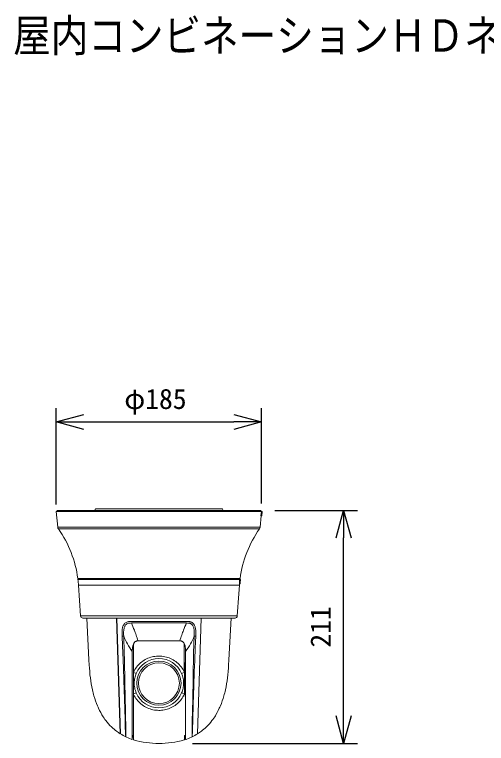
# Model space of a CAD drawing. Units: millimetres, scale not verified. Extents: x -62 to 62, y -116 to 117.
# Drawn here: x -35.4 to 7.3, y 50.8 to 116.7 of the extents above; entities that cross this region are included whole.
import ezdxf
from ezdxf.enums import TextEntityAlignment as Align

# ---------------------------------------------------------------- set-up
doc = ezdxf.new("R2010")
doc.units = ezdxf.units.MM
doc.header["$LTSCALE"] = 0.125
for name, color, linetype in [('0-0_0', 7, 'Continuous'), ('0-2_MOJI1', 7, 'Continuous'), ('0-5_SUNPO', 7, 'Continuous')]:
    doc.layers.add(name, color=color, linetype=linetype)
doc.layers.add('0-4_GAIKEI', color=1, linetype='Continuous', lineweight=18)
doc.styles.add('ＭＳ ゴシック', font='')
doc.styles.get('ＭＳ ゴシック').set_extended_font_data('MS Gothic')

# ---------------------------------------------------------------- blocks, each defined once
blk = doc.blocks.new('_Open30')
at = {"layer": '0-0_0'}
blk.add_line((0, 0), (-1, 0), dxfattribs=at)
blk.add_lwpolyline([(-1, 0.26795), (0, 0), (-1, -0.26795)], dxfattribs=at)
blk = doc.blocks.new('D1')
at = {"layer": '0-5_SUNPO'}
for p, q in [((52.6851, 193.3582), (60.1587, 193.3582)), ((58.9087, 174.7581), (58.9087, 190.8582)), ((45.2298, 172.2581), (60.1587, 172.2581))]:
    blk.add_line(p, q, dxfattribs=at)
at = {"layer": '0-5_SUNPO', "xscale": 2.5, "yscale": 2.5}
for p, rotation in [((58.9087, 193.3582), 90), ((58.9087, 172.2581), 270)]:
    blk.add_blockref('_Open30', p, dxfattribs=dict(at, rotation=rotation))
at = {"layer": '0-5_SUNPO', "style": 'ＭＳ ゴシック'}
blk.add_text('211', height=1.833, rotation=90, dxfattribs=at).set_placement((58.2837, 180.9331), align=Align.BOTTOM_LEFT)
blk = doc.blocks.new('D2')
at = {"layer": '0-5_SUNPO'}
for p, q in [((32.903, 193.8826), (32.903, 202.6082)), ((51.4604, 193.9832), (51.4604, 202.6082)), ((35.403, 201.3582), (48.9604, 201.3582))]:
    blk.add_line(p, q, dxfattribs=at)
at = {"layer": '0-5_SUNPO', "xscale": 2.5, "yscale": 2.5, "rotation": 180}
blk.add_blockref('_Open30', (32.903, 201.3582), dxfattribs=at)
at = {"layer": '0-5_SUNPO', "xscale": 2.5, "yscale": 2.5}
blk.add_blockref('_Open30', (51.4604, 201.3582), dxfattribs=at)
at = {"layer": '0-5_SUNPO', "style": 'ＭＳ ゴシック'}
blk.add_text('φ185', height=1.833, dxfattribs=at).set_placement((39.0567, 201.9832), align=Align.BOTTOM_LEFT)

msp = doc.modelspace()

# ---------------------------------------------------------------- linework, layer by layer
at = {"layer": '0-4_GAIKEI'}
for p, q in [((-28.038, 71.9888), (-16.58, 71.9888)), ((-31.5863, 71.7576), (-13.0317, 71.7576)), ((-18.2526, 71.8581), (-18.2526, 71.8682)), ((-31.4632, 70.3306), (-13.1548, 70.3306)), ((-31.4094, 70.1849), (-13.2086, 70.1849)), ((-29.6528, 65.6766), (-14.9652, 65.6766)), ((-29.6065, 65.6264), (-15.0115, 65.6264)), ((-29.5939, 65.0813), (-15.0242, 65.0813)), ((-29.398, 62.2962), (-15.22, 62.2962)), ((-26.1376, 62.1091), (-25.8083, 51.6302)), ((-25.7985, 51.6352), (-26.1277, 62.1091)), ((-18.8195, 51.6352), (-18.4904, 62.1091)), ((-18.4804, 62.1091), (-18.8097, 51.6302)), ((-24.8208, 61.7979), (-19.7973, 61.7979)), ((-24.7972, 61.66), (-19.8208, 61.66)), ((-24.1755, 60.0508), (-24.2007, 60.0505)), ((-24.1755, 60.0508), (-20.4426, 60.0508)), ((-20.4426, 60.0508), (-20.4174, 60.0505)), ((-24.5991, 59.7773), (-24.5991, 57.2278)), ((-20.0189, 59.7773), (-20.0189, 57.2278)), ((-24.722, 59.0873), (-24.7219, 59.1657)), ((-24.7219, 52.0926), (-24.7213, 59.1849)), ((-24.7213, 59.1807), (-24.7219, 59.1657)), ((-19.8962, 52.0926), (-19.8967, 59.1849)), ((-19.8967, 59.1807), (-19.8961, 59.1657)), ((-19.8961, 59.0873), (-19.8961, 59.1657)), ((-25.5507, 58.2463), (-25.554, 58.3197)), ((-25.4321, 58.2519), (-25.4338, 58.3255)), ((-19.1843, 58.3255), (-19.186, 58.2519)), ((-19.0641, 58.3197), (-19.0673, 58.2463)), ((-24.6212, 57.2221), (-24.6212, 57.166)), ((-24.5992, 57.2278), (-24.6007, 57.172)), ((-20.0189, 57.2278), (-20.0173, 57.172)), ((-19.9969, 57.2221), (-19.9969, 57.166)), ((-25.9358, 55.6863), (-25.9258, 55.6863)), ((-18.6823, 55.6863), (-18.6923, 55.6863)), ((-25.9043, 55.0028), (-25.9143, 55.0028)), ((-24.6212, 55.2519), (-24.6212, 51.0993)), ((-24.6007, 55.2459), (-24.5992, 55.1901)), ((-20.0173, 55.2459), (-20.0189, 55.1901)), ((-19.9969, 55.2519), (-19.9969, 55.1958)), ((-18.7137, 55.0028), (-18.7038, 55.0028)), ((-25.3516, 52.1738), (-25.3516, 52.1751)), ((-25.3092, 52.1617), (-25.3092, 52.163)), ((-19.3089, 52.163), (-19.3089, 52.1617)), ((-19.2664, 52.1751), (-19.2665, 52.1738)), ((-25.8064, 51.8869), (-25.8083, 51.8869)), ((-25.8083, 51.8869), (-25.8083, 51.7496)), ((-24.7223, 51.4849), (-24.7219, 52.0926)), ((-19.8962, 52.0926), (-19.8956, 51.4849)), ((-18.8098, 51.7835), (-18.815, 51.7801)), ((-18.8059, 51.7521), (-18.8098, 51.7496))]:
    msp.add_line(p, q, dxfattribs=at)
at = {"layer": '0-4_GAIKEI', "color": 7}
for p, q in [((-31.4632, 70.3306), (-31.597, 71.7576)), ((-31.597, 71.7576), (-31.5863, 71.7576)), ((-31.4858, 71.8582), (-31.5863, 71.7576)), ((-31.4858, 71.8582), (-13.1322, 71.8582)), ((-13.1548, 70.3306), (-13.0587, 71.3556)), ((-13.1322, 71.8582), (-13.0317, 71.7576)), ((-13.0273, 71.3556), (-13.075, 71.3556)), ((-13.0396, 71.7576), (-13.0744, 71.3748)), ((-13.0317, 71.7576), (-12.9711, 71.7576)), ((-13.0077, 71.3738), (-13.0073, 71.3738)), ((-12.9711, 71.7576), (-13.0073, 71.3738)), ((-29.6428, 65.5962), (-14.9935, 65.5962)), ((-29.5962, 65.6264), (-29.5979, 65.6766)), ((-15.0218, 65.6264), (-15.0201, 65.6766)), ((-14.9247, 65.5962), (-14.9935, 65.5962)), ((-29.398, 62.2962), (-29.5939, 65.0813)), ((-15.0242, 65.0813), (-15.0781, 64.2996)), ((-14.984, 65.1942), (-15.0314, 65.1942)), ((-15.22, 62.2962), (-15.0781, 64.2996)), ((-29.1975, 62.1091), (-15.4205, 62.1091)), ((-28.6448, 58.3197), (-28.8434, 62.1091)), ((-15.9732, 58.3197), (-15.7746, 62.1091)), ((-25.8121, 51.7521), (-25.8083, 51.7496)), ((-25.8083, 51.7835), (-25.803, 51.7801)), ((-24.7228, 51.2901), (-24.7223, 51.4849)), ((-24.6576, 51.4849), (-24.7223, 51.4849)), ((-19.9605, 51.4849), (-19.8956, 51.4849)), ((-24.768, 51.1106), (-25.3042, 51.3449)), ((-24.6274, 51.4552), (-24.6212, 51.0993)), ((-19.9906, 51.4552), (-19.9968, 51.0993)), ((-19.85, 51.1106), (-19.3138, 51.3449))]:
    msp.add_line(p, q, dxfattribs=at)
at = {"layer": '0-4_GAIKEI'}
for points in [[(-28.0665, 71.9556), (-28.0606, 71.9688), (-28.0542, 71.9791), (-28.0471, 71.9858), (-28.038, 71.9888)], [(-28.038, 71.9888), (-28.0442, 71.9875), (-28.0501, 71.9835), (-28.0574, 71.9746), (-28.0665, 71.9556)], [(-16.58, 71.9888), (-16.5745, 71.9877), (-16.5692, 71.9845), (-16.5594, 71.9725), (-16.5516, 71.9556)], [(-16.58, 71.9888), (-16.5739, 71.9875), (-16.568, 71.9835), (-16.5607, 71.9746), (-16.5516, 71.9556)], [(-25.6436, 60.4683), (-25.6492, 60.6682), (-25.6498, 60.769), (-25.6482, 60.8697), (-25.6427, 60.9808), (-25.6315, 61.0907), (-25.6234, 61.1449), (-25.6133, 61.1985), (-25.5933, 61.2798), (-25.5677, 61.3581), (-25.536, 61.4326), (-25.5177, 61.4681), (-25.4978, 61.5024), (-25.4653, 61.5504), (-25.4291, 61.595), (-25.3891, 61.6357), (-25.3385, 61.6774), (-25.2834, 61.7127), (-25.2246, 61.7414), (-25.1696, 61.7614), (-25.113, 61.7762), (-25.0514, 61.7871), (-24.9893, 61.7935), (-24.9161, 61.797), (-24.8208, 61.7979)], [(-25.4338, 58.3255), (-25.451, 58.9645), (-25.4991, 60.4758), (-25.5037, 60.6068), (-25.5051, 60.672), (-25.5051, 60.7691), (-25.5018, 60.865), (-25.4938, 60.968), (-25.4806, 61.0682), (-25.4619, 61.1646), (-25.4419, 61.2409), (-25.4176, 61.313), (-25.3887, 61.3803), (-25.3724, 61.4118), (-25.3547, 61.4419), (-25.3228, 61.4872), (-25.2867, 61.528), (-25.2463, 61.5635), (-25.2013, 61.5934), (-25.1569, 61.6152), (-25.1094, 61.6321), (-25.0583, 61.6444), (-25.0051, 61.6526), (-24.9641, 61.6563), (-24.8796, 61.6596), (-24.7972, 61.66)], [(-19.8208, 61.66), (-19.7133, 61.6591), (-19.661, 61.6568), (-19.6136, 61.6527), (-19.5675, 61.6461), (-19.5276, 61.6375), (-19.4891, 61.6262), (-19.4502, 61.611), (-19.4133, 61.5922), (-19.3853, 61.5745), (-19.3589, 61.5546), (-19.3228, 61.5211), (-19.2903, 61.4834), (-19.2693, 61.4543), (-19.2499, 61.4233), (-19.2314, 61.3893), (-19.2145, 61.3535), (-19.1855, 61.2788), (-19.165, 61.2112), (-19.1482, 61.1403), (-19.1336, 61.0591), (-19.123, 60.9754), (-19.1158, 60.8827), (-19.1125, 60.7882), (-19.1122, 60.7237), (-19.1147, 60.5942), (-19.119, 60.4758)], [(-19.7973, 61.7979), (-19.6857, 61.7965), (-19.6296, 61.7935), (-19.5558, 61.7853), (-19.5192, 61.7789), (-19.483, 61.7707), (-19.4355, 61.7567), (-19.3893, 61.739), (-19.3448, 61.7174), (-19.3108, 61.6974), (-19.2783, 61.6751), (-19.2337, 61.6382), (-19.1929, 61.5969), (-19.1587, 61.5549), (-19.1277, 61.5099), (-19.1001, 61.462), (-19.0815, 61.4245), (-19.0646, 61.3857), (-19.0405, 61.3194), (-19.0208, 61.2506), (-19.0037, 61.1729), (-18.9909, 61.0935), (-18.9807, 61.0012), (-18.9742, 60.9078), (-18.9706, 60.8073), (-18.9693, 60.7065), (-18.9702, 60.6056), (-18.9745, 60.4683)], [(-25.554, 58.3197), (-25.608, 59.5992), (-25.6436, 60.4683)], [(-24.2007, 60.0505), (-24.2543, 60.0468), (-24.2869, 60.0421), (-24.3186, 60.0352), (-24.3486, 60.0262), (-24.3777, 60.0148), (-24.4151, 59.9954), (-24.4504, 59.9715), (-24.4836, 59.943), (-24.5168, 59.9075), (-24.5472, 59.8673), (-24.575, 59.8232), (-24.594, 59.7878), (-24.6115, 59.7507)], [(-20.4174, 60.0505), (-20.3638, 60.0468), (-20.3312, 60.0421), (-20.2995, 60.0352), (-20.2694, 60.0262), (-20.2404, 60.0148), (-20.203, 59.9954), (-20.1677, 59.9715), (-20.1345, 59.943), (-20.1013, 59.9075), (-20.0708, 59.8673), (-20.0431, 59.8232), (-20.0241, 59.7878), (-20.0066, 59.7507)], [(-19.119, 60.4758), (-19.1671, 58.963), (-19.1843, 58.3255)], [(-18.9745, 60.4683), (-19.0189, 59.383), (-19.0641, 58.3197)], [(-24.7213, 59.1808), (-24.72, 59.2564), (-24.717, 59.3045), (-24.7114, 59.3588), (-24.703, 59.4196), (-24.6916, 59.4843), (-24.6685, 59.5853), (-24.6541, 59.6357), (-24.6376, 59.6853), (-24.6115, 59.7507)], [(-19.8967, 59.1808), (-19.8981, 59.2564), (-19.9011, 59.3045), (-19.9066, 59.3588), (-19.9151, 59.4196), (-19.9265, 59.4843), (-19.9495, 59.5853), (-19.9639, 59.6357), (-19.9805, 59.6853), (-20.0066, 59.7507)], [(-19.9032, 59.3272), (-19.9137, 58.5431), (-19.9209, 57.6465), (-19.9248, 56.5829), (-19.9241, 55.4977), (-19.9188, 54.4537), (-19.9094, 53.5119), (-19.8963, 52.728)], [(-25.3717, 52.8839), (-25.3975, 53.846), (-25.4226, 54.7561), (-25.4485, 55.599), (-25.478, 56.4553), (-25.5226, 57.5945), (-25.5507, 58.2463)], [(-25.3246, 52.8737), (-25.3482, 53.838), (-25.369, 54.752), (-25.4005, 56.4562), (-25.4094, 57.0305), (-25.4188, 57.5985), (-25.4321, 58.2519)], [(-24.5992, 57.2278), (-24.5412, 57.3437), (-24.477, 57.4565), (-24.4069, 57.5659), (-24.3309, 57.6716), (-24.2494, 57.7733), (-24.1625, 57.8707), (-24.0706, 57.9635), (-23.9737, 58.0515), (-23.8723, 58.1344), (-23.7667, 58.212), (-23.6563, 58.2845), (-23.5423, 58.3512), (-23.4248, 58.4119), (-23.3043, 58.4664), (-23.1811, 58.5146), (-23.0554, 58.5564), (-22.9278, 58.5916), (-22.7985, 58.6202), (-22.6678, 58.6421), (-22.5362, 58.6573), (-22.4227, 58.6648), (-22.309, 58.6673)], [(-22.309, 58.6673), (-22.1734, 58.6637), (-22.0381, 58.653), (-21.9036, 58.6351), (-21.7703, 58.6102), (-21.6384, 58.5782), (-21.5085, 58.5393), (-21.3809, 58.4936), (-21.256, 58.4412), (-21.134, 58.3822), (-21.0155, 58.3169), (-20.9007, 58.2454), (-20.7884, 58.1668), (-20.6806, 58.0822), (-20.5778, 57.992), (-20.4801, 57.8965), (-20.3879, 57.7958), (-20.3016, 57.6904), (-20.2212, 57.5805), (-20.1472, 57.4666), (-20.0797, 57.3489), (-20.0189, 57.2278)], [(-19.186, 58.2519), (-19.2026, 57.4129), (-19.216, 56.5575), (-19.2471, 54.8445), (-19.2748, 53.6337), (-19.2935, 52.8739)], [(-19.0673, 58.2463), (-19.1089, 57.2676), (-19.1567, 55.9821), (-19.1844, 55.1302), (-19.2082, 54.3036), (-19.2464, 52.884)], [(-24.6007, 57.172), (-24.6104, 56.7944), (-24.6151, 56.4078), (-24.6151, 56.0135), (-24.6121, 55.7211), (-24.6062, 55.4332), (-24.6007, 55.2459)], [(-24.3605, 57.0941), (-24.4023, 56.9898), (-24.4388, 56.8841), (-24.4699, 56.7775), (-24.4955, 56.6702), (-24.5156, 56.5625), (-24.5316, 56.444), (-24.5411, 56.3253), (-24.5442, 56.2065), (-24.5423, 56.1176), (-24.5368, 56.0288), (-24.5238, 55.9101), (-24.5044, 55.7917), (-24.4784, 55.6738), (-24.4457, 55.5559), (-24.4064, 55.439), (-24.3605, 55.3238)], [(-20.2576, 55.3238), (-20.2157, 55.4281), (-20.1793, 55.5338), (-20.1482, 55.6405), (-20.1226, 55.7477), (-20.1024, 55.8554), (-20.0865, 55.9739), (-20.0769, 56.0926), (-20.0739, 56.2114), (-20.0758, 56.3003), (-20.0813, 56.3892), (-20.0943, 56.5079), (-20.1137, 56.6262), (-20.1397, 56.7442), (-20.1724, 56.862), (-20.2117, 56.9789), (-20.2576, 57.0941)], [(-22.309, 53.7506), (-22.4447, 53.7542), (-22.58, 53.7649), (-22.7145, 53.7828), (-22.8478, 53.8078), (-22.9796, 53.8397), (-23.1096, 53.8786), (-23.2372, 53.9243), (-23.3621, 53.9767), (-23.484, 54.0357), (-23.6026, 54.101), (-23.7174, 54.1725), (-23.8297, 54.2511), (-23.9374, 54.3357), (-24.0403, 54.4259), (-24.138, 54.5214), (-24.2301, 54.6221), (-24.3165, 54.7275), (-24.3968, 54.8374), (-24.4709, 54.9513), (-24.5384, 55.069), (-24.5992, 55.1901)], [(-20.0189, 55.1901), (-20.0769, 55.0742), (-20.1411, 54.9614), (-20.2112, 54.852), (-20.2872, 54.7463), (-20.3687, 54.6446), (-20.4555, 54.5472), (-20.5475, 54.4544), (-20.6443, 54.3664), (-20.7457, 54.2835), (-20.8514, 54.2059), (-20.9618, 54.1334), (-21.0758, 54.0667), (-21.1933, 54.006), (-21.3138, 53.9515), (-21.437, 53.9033), (-21.5626, 53.8615), (-21.6903, 53.8263), (-21.8196, 53.7977), (-21.9503, 53.7758), (-22.0819, 53.7607), (-22.1954, 53.7531), (-22.309, 53.7506)], [(-25.3228, 51.4865), (-25.3384, 51.8153), (-25.3516, 52.1738)], [(-19.2665, 52.1738), (-19.2827, 51.7435), (-19.2948, 51.4955), (-19.2953, 51.4865)], [(-25.3169, 51.3509), (-25.3191, 51.4002), (-25.3228, 51.4865)], [(-19.2953, 51.4865), (-19.2994, 51.385), (-19.3011, 51.3509)], [(-18.8116, 51.8869), (-18.8098, 51.8869), (-18.8098, 51.7496)]]:
    msp.add_lwpolyline(points, dxfattribs=at)
at = {"layer": '0-4_GAIKEI', "color": 7}
for points in [[(-13.075, 71.3556), (-13.0752, 71.3557), (-13.0752, 71.356), (-13.0754, 71.359), (-13.0744, 71.3748)], [(-15.0314, 65.1942), (-15.0316, 65.1942), (-15.0316, 65.1944), (-15.0317, 65.1949), (-15.0319, 65.2015), (-15.0312, 65.2134)], [(-28.6448, 58.3197), (-28.619, 57.8497), (-28.604, 57.6141), (-28.5767, 57.2593), (-28.5499, 56.9778), (-28.5175, 56.6954), (-28.4788, 56.4125), (-28.4355, 56.1421), (-28.3853, 55.872), (-28.328, 55.6024), (-28.2956, 55.4644), (-28.2612, 55.3266), (-28.2267, 55.1966), (-28.1903, 55.067), (-28.1203, 54.8368), (-28.0438, 54.6086), (-27.9607, 54.3827), (-27.8706, 54.1597), (-27.8229, 54.0494), (-27.7733, 53.94), (-27.6784, 53.7432), (-27.5773, 53.55), (-27.4697, 53.3608), (-27.4135, 53.2679), (-27.3557, 53.1761), (-27.2761, 53.0556), (-27.1935, 52.9374), (-27.108, 52.8217), (-26.992, 52.6748), (-26.8711, 52.5325), (-26.7452, 52.3952), (-26.6146, 52.2632), (-26.4793, 52.1366), (-26.3733, 52.044), (-26.2647, 51.9547), (-26.1539, 51.8687), (-26.0694, 51.8065), (-25.9838, 51.7461), (-25.8966, 51.6873), (-25.8083, 51.6302)], [(-15.9732, 58.3197), (-15.999, 57.8497), (-16.014, 57.6141), (-16.0413, 57.2593), (-16.0681, 56.9778), (-16.1005, 56.6954), (-16.1392, 56.4125), (-16.1826, 56.1421), (-16.2327, 55.872), (-16.29, 55.6024), (-16.3224, 55.4644), (-16.3568, 55.3266), (-16.3913, 55.1966), (-16.4277, 55.067), (-16.4977, 54.8368), (-16.5742, 54.6086), (-16.6574, 54.3827), (-16.7474, 54.1597), (-16.7952, 54.0494), (-16.8447, 53.94), (-16.9396, 53.7432), (-17.0407, 53.55), (-17.1483, 53.3608), (-17.2045, 53.2679), (-17.2623, 53.1761), (-17.3419, 53.0556), (-17.4245, 52.9374), (-17.51, 52.8217), (-17.626, 52.6748), (-17.7469, 52.5325), (-17.8728, 52.3952), (-18.0034, 52.2632), (-18.1387, 52.1366), (-18.2448, 52.044), (-18.3533, 51.9547), (-18.4642, 51.8687), (-18.5486, 51.8065), (-18.6343, 51.7461), (-18.7215, 51.6873), (-18.8097, 51.6302)], [(-25.7985, 51.6352), (-25.7975, 51.6247), (-25.797, 51.6232), (-25.7967, 51.6229)], [(-24.768, 51.1106), (-24.7541, 51.1087), (-24.7465, 51.1105), (-24.7396, 51.1141), (-24.7338, 51.1195), (-24.7294, 51.1261), (-24.7257, 51.14), (-24.7243, 51.1606), (-24.7233, 51.2156), (-24.7223, 51.4459), (-24.7223, 51.4849)], [(-24.7223, 51.4849), (-24.723, 51.2445), (-24.7241, 51.1648), (-24.7253, 51.1431), (-24.7257, 51.1393)], [(-19.8956, 51.4849), (-19.8956, 51.4829), (-19.8955, 51.3751), (-19.8948, 51.2156), (-19.8937, 51.1606), (-19.8924, 51.14), (-19.8886, 51.1261), (-19.8843, 51.1195), (-19.8784, 51.1141), (-19.8715, 51.1105), (-19.8639, 51.1087), (-19.85, 51.1106)], [(-18.8195, 51.6352), (-18.8205, 51.6247), (-18.821, 51.6232), (-18.8213, 51.6229)], [(-24.7496, 51.1097), (-24.7608, 51.109), (-24.768, 51.1106)], [(-19.85, 51.1106), (-19.8528, 51.1097), (-19.8673, 51.1094), (-19.8759, 51.1128), (-19.8832, 51.1185), (-19.8903, 51.1299), (-19.8923, 51.1393)]]:
    msp.add_lwpolyline(points, dxfattribs=at)
at = {"layer": '0-4_GAIKEI'}
for radius in [2.0002, 1.8494]:
    msp.add_circle((-22.309, 56.209), radius, dxfattribs=at)
for centre, radius, start, end in [((-25.4003, 70.9583), 2.8466, 159.49116, 161.57101), ((-19.2177, 70.9583), 2.8466, 18.42899, 20.50885), ((-41.6703, 54.475), 18.3391, 20.87738, 23.06573), ((-2.948, 54.4752), 18.3389, 156.93474, 159.12314), ((-41.0494, 54.7134), 17.6741, 19.32689, 20.87246), ((-3.5689, 54.7137), 17.6738, 159.12805, 160.67364), ((-40.5505, 54.8879), 17.1456, 17.52394, 19.3285), ((-4.0677, 54.8881), 17.1453, 160.67203, 162.47661), ((-2169.9134, 56.209), 2145.2924, 359.97444, 0.02556), ((2113.9617, 56.209), 2133.9587, 179.97431, 180.02569), ((96.5207, 55.9383), 121.9305, 181.43547, 181.76865), ((-168.7203, 49.3805), 143.4382, 1.11154, 1.39551), ((121.595, 49.4442), 140.9301, 178.60547, 178.89458), ((-142.1269, 55.966), 122.919, 358.23266, 358.56324), ((-58.0683, 51.6063), 32.7638, 359.77716, 0.97122), ((13.4319, 51.6069), 32.7454, 179.02924, 180.22398), ((-19.7094, 51.4311), 5.5955, 179.51009, 180.8827), ((-24.9368, 51.4307), 5.6236, 359.12559, 0.49133)]:
    msp.add_arc(centre, radius, start, end, dxfattribs=at)
at = {"layer": '0-4_GAIKEI', "color": 7}
for centre, radius, start, end in [((-31.163, 70.3588), 0.3015, 185.35582, 215.21444), ((-39.6213, 64.3889), 10.0513, 7.36041, 35.21445), ((-4.9968, 64.3889), 10.0513, 144.78556, 172.63959), ((-13.455, 70.3588), 0.3015, 324.78555, 354.64418), ((-39.6213, 64.3889), 10.0513, 3.94998, 6.89847), ((-29.6062, 65.5962), 0.0301, 90, 180), ((-4.9971, 64.4177), 10.0656, 173.27607, 175.46589), ((-15.0118, 65.5962), 0.0301, 0, 90), ((-4.9723, 64.384), 10.026, 173.05588, 175.25964), ((-4.9968, 64.3889), 10.0513, 175.40509, 176.05001), ((-29.1975, 62.3101), 0.201, 183.94999, 270), ((-15.4205, 62.3101), 0.201, 270, 356.05002), ((-22.4196, 57.0236), 6.3697, 237.98232, 242.945), ((-24.6576, 51.4547), 0.0301, 1.0004, 89.99963), ((-19.9605, 51.4547), 0.0301, 90.0004, 178.99964), ((-22.1984, 57.0236), 6.3697, 297.05498, 302.01768), ((-25.2154, 51.5482), 0.2219, 242.77449, 246.39226), ((-25.2157, 51.5475), 0.2211, 242.76891, 246.3991), ((-24.7572, 51.1388), 0.0301, 249.08751, 3.34157), ((-24.591, 51.0999), 0.0301, 181.00026, 254.45139), ((-22.309, 59.3017), 8.5436, 254.45166, 285.54834), ((-20.027, 51.0999), 0.0301, 285.5486, 358.99972), ((-19.8608, 51.1388), 0.0301, 176.65843, 290.9362), ((-19.4023, 51.5475), 0.2211, 293.6009, 297.23109)]:
    msp.add_arc(centre, radius, start, end, dxfattribs=at)
for centre, ratio, start_param, end_param in [((-13.0277, 71.3757), 0.036248, 2.9338953, 3.1415927), ((-13.0277, 71.3757), 0.999871, 3.1415927, 4.6189122), ((-13.0273, 71.3757), 0.999914, 3.1415927, 4.6189122), ((-14.984, 65.2143), 0.999976, 3.1415927, 3.6045749), ((-14.984, 65.2143), 0.999976, 3.6045749, 4.6299382)]:
    msp.add_ellipse(centre, major_axis=(0, 0.0201), ratio=ratio, start_param=start_param, end_param=end_param, dxfattribs=at)
at = {"layer": '0-4_GAIKEI'}
for centre, major_axis, ratio, start_param, end_param in [((-25.5917, 60.4735), (0.1004, 0.004), 0.03697, 4.1677732, 5.8848309), ((-16.5551, 63.4211), (9.1782, 2.1996), 0.77294, 3.2486896, 3.4639522), ((-28.0629, 63.4211), (9.1782, -2.1997), 0.772939, 5.9608427, 6.1761053), ((-19.0264, 60.4735), (0.1004, -0.004), 0.03697, 3.5399354, 5.2569937), ((-22.3091, 56.209), (-0.004, -2.2377), 0.998195, 3.1433874, 4.3075271), ((-22.309, 56.209), (0.0011, -2.2377), 0.998193, 1.9769775, 3.1411127), ((-24.5911, 57.222), (0.0302, 0), 0.198285, 1.8421717, 3.124145), ((-24.5911, 57.1659), (0.0302, 0), 0.213718, 1.8970504, 3.1240485), ((-24.7296, 57.2533), (0.3693, -0.1589), 0.063791, 5.0961777, 6.2657015), ((-19.8885, 57.2533), (0.3693, 0.1589), 0.063795, 3.1590869, 4.3286089), ((-20.027, 57.222), (0.0302, 0), 0.198285, 0.0174589, 1.2994322), ((-20.027, 57.1659), (0.0302, 0), 0.213717, 0.0175554, 1.2445518), ((-24.5911, 55.252), (0.0302, 0), 0.213715, 3.159137, 4.3861321), ((-24.5911, 55.1959), (0.0302, 0), 0.198286, 3.1590403, 4.4410132), ((-24.7296, 55.1646), (0.3693, 0.1589), 0.06379, 0.017485, 1.1870062), ((-22.3091, 56.2089), (0.0032, -2.2377), 0.998195, 5.117624, 6.2817622), ((-22.309, 56.2089), (-0.0023, -2.2377), 0.998194, 0.0010427, 1.1651803), ((-19.8885, 55.1646), (0.3693, -0.1589), 0.063795, 1.9545766, 3.1240987), ((-20.027, 55.1959), (0.0302, 0), 0.198287, 4.9837525, 6.2657264), ((-20.027, 55.252), (0.0302, 0), 0.213716, 5.038634, 6.2656297)]:
    msp.add_ellipse(centre, major_axis=major_axis, ratio=ratio, start_param=start_param, end_param=end_param, dxfattribs=at)

# ---------------------------------------------------------------- block references
at = {"layer": '0-5_SUNPO'}
for name in ['D2', 'D1']:
    msp.add_blockref(name, (-64.5, -121.5), dxfattribs=at)

# ---------------------------------------------------------------- texts
at = {"layer": '0-2_MOJI1', "style": 'ＭＳ ゴシック', "width": 0.85}
msp.add_text('屋内コンビネーションＨＤネットワークカメラ', height=2.933, dxfattribs=at).set_placement((-35.5, 112.5), align=Align.BOTTOM_LEFT)

doc.saveas('drawing.dxf')
